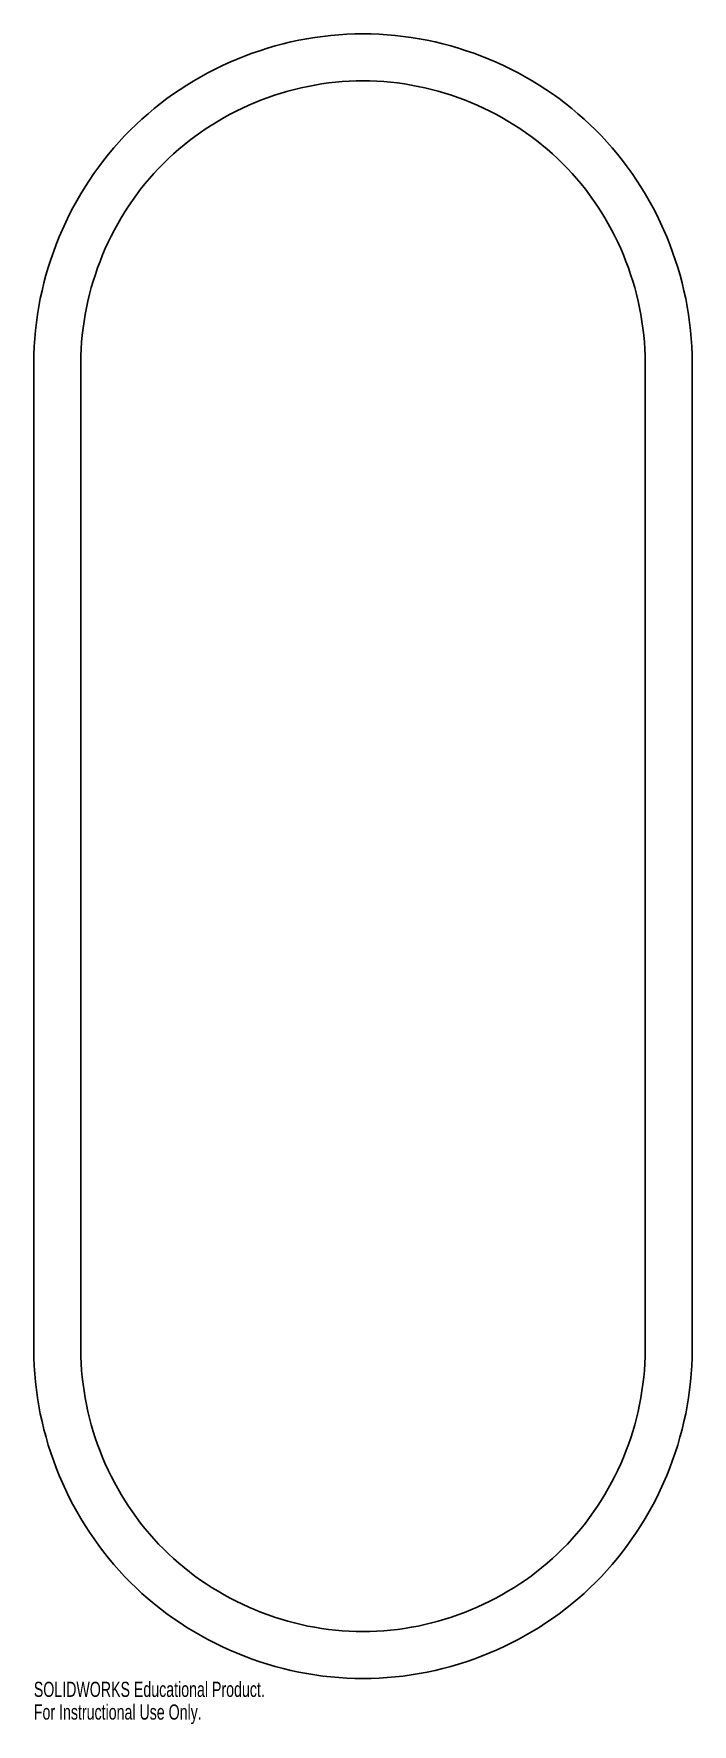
# Model space of a CAD drawing. Header units: millimetres. Extents: x 31 to 241, y -277 to 263.
import ezdxf

# ---------------------------------------------------------------- set-up
doc = ezdxf.new("R2010")
doc.units = ezdxf.units.MM
doc.styles.add('SLDTEXTSTYLE0', font='TXT', dxfattribs={"width": 0.7})

msp = doc.modelspace()

# ---------------------------------------------------------------- linework, layer by layer
at = {"color": 7, "linetype": 'Continuous', "lineweight": 25}
for p, q in [((30.77, -157.5), (30.77, 157.5)), ((45.77, 157.5), (45.77, -157.5)), ((225.77, -157.5), (225.77, 157.5)), ((240.77, 157.5), (240.77, -157.5))]:
    msp.add_line(p, q, dxfattribs=at)
for points in [[(240.77, 157.5), (240.77, 185.01), (229.47, 212.29), (190.57, 251.2), (163.28, 262.5), (108.26, 262.5), (80.98, 251.2), (42.07, 212.3), (30.77, 185.01), (30.77, 157.5)], [(225.77, 157.5), (225.77, 181.06), (216.07, 204.48), (182.75, 237.8), (159.33, 247.5), (112.21, 247.5), (88.79, 237.8), (55.47, 204.48), (45.77, 181.06), (45.77, 157.5)], [(240.77, -157.5), (240.77, -184.99), (229.45, -212.31), (190.58, -251.18), (163.26, -262.5), (108.28, -262.5), (80.96, -251.18), (42.09, -212.31), (30.77, -184.99), (30.77, -157.5)], [(225.77, -157.5), (225.77, -181.08), (216.08, -204.47), (182.74, -237.81), (159.35, -247.5), (112.19, -247.5), (88.8, -237.81), (55.46, -204.47), (45.77, -181.08), (45.77, -157.5)]]:
    msp.add_open_spline(points, degree=3, knots=[0, 0, 0, 0, 0.25, 0.25, 0.5, 0.5, 0.75, 0.75, 1, 1, 1, 1], dxfattribs=at)

# ---------------------------------------------------------------- texts
at = {"color": 7, "linetype": 'Continuous', "char_height": 4.8336, "attachment_point": 1, "style": 'SLDTEXTSTYLE0'}
for s, insert in [('SOLIDWORKS Educational Product.', (30.77, -263.52)), ('For Instructional Use Only.', (30.77, -270.77))]:
    msp.add_mtext(s, dxfattribs=dict(at, insert=insert))

doc.saveas('drawing.dxf')
